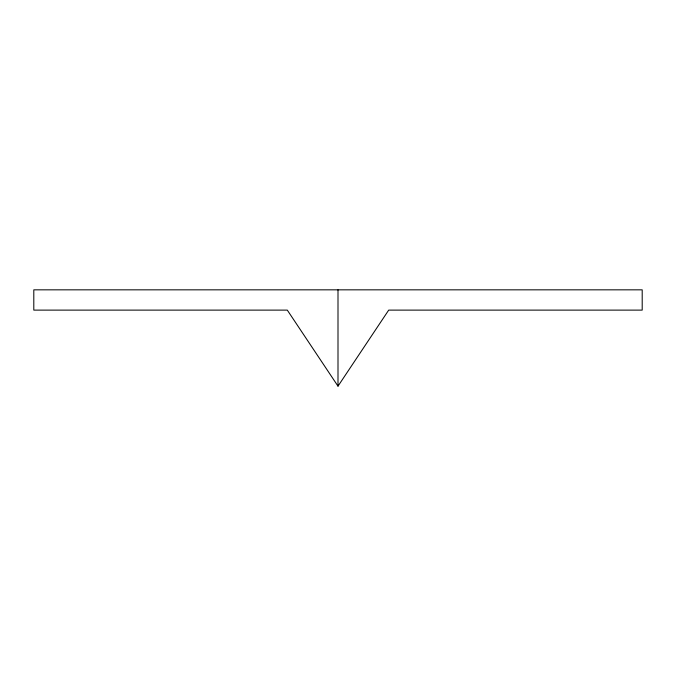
<?xml version="1.0" encoding="UTF-8"?>
<svg xmlns="http://www.w3.org/2000/svg" width="676" height="676" viewBox="0 0 676 676"><rect width="100%" height="100%" fill="white"/><g stroke="black" fill="none" stroke-linecap="round" stroke-linejoin="round"><path stroke-width="1.01" d="M338 386.165L388.7 310.115L642.2 310.115L642.2 289.835L33.8 289.835L33.8 310.115L287.3 310.115L338 386.165L338 289.835"/></g></svg>
